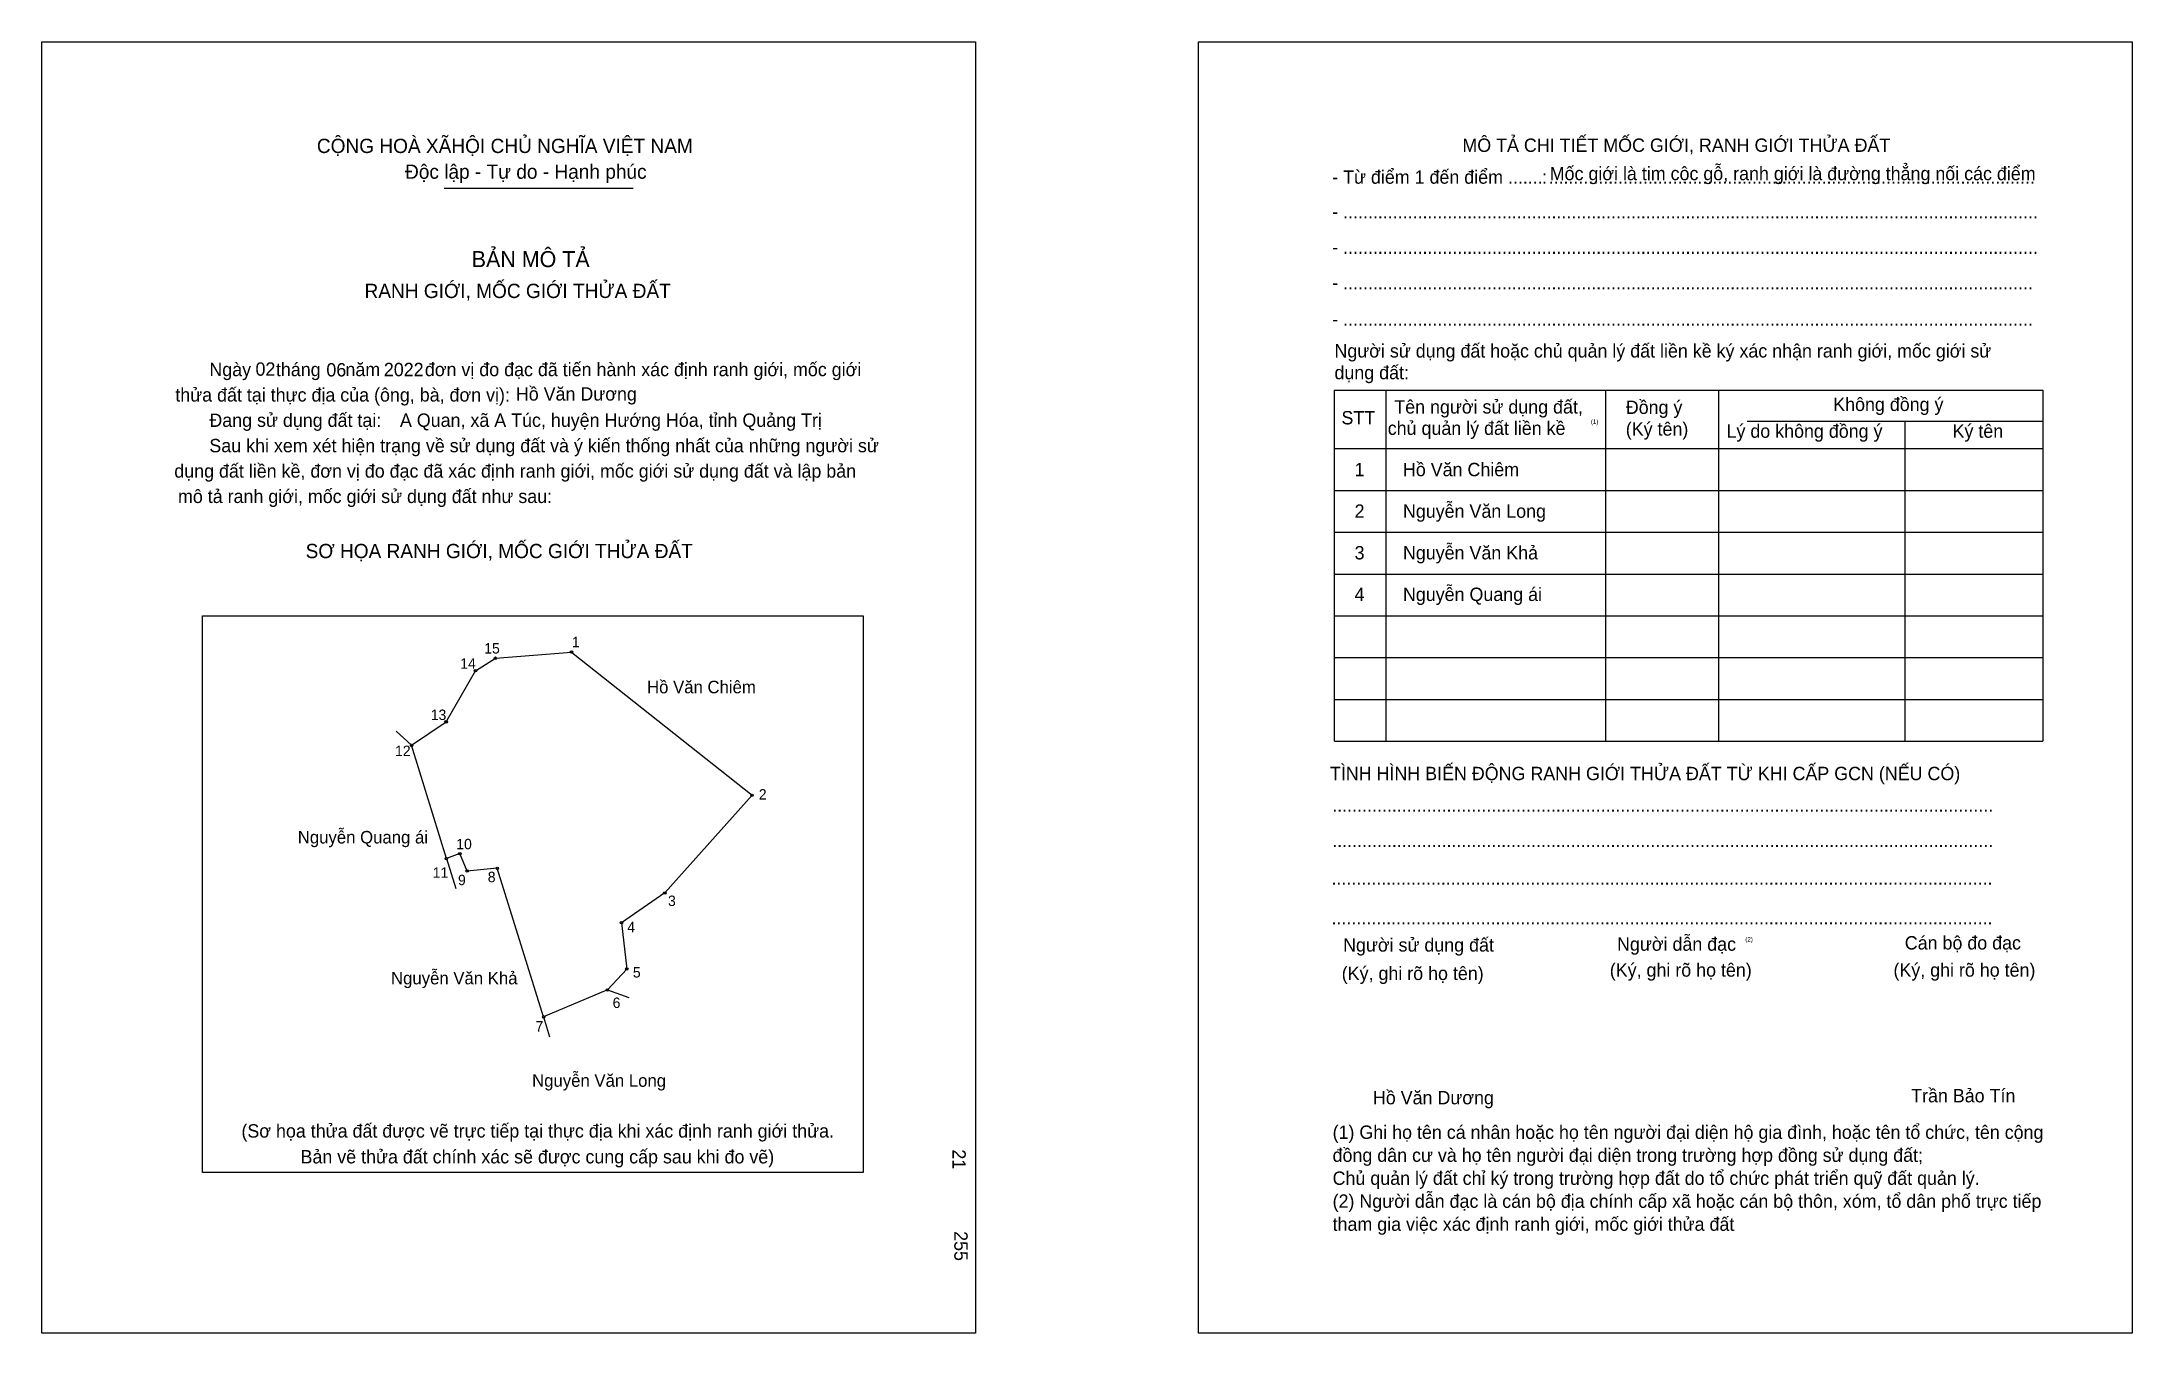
# Model space of a CAD drawing. Extents: x 547605 to 548557, y 1820588 to 1821176.
import ezdxf

# ---------------------------------------------------------------- set-up
doc = ezdxf.new("R2010")
doc.units = 0
for name, color, linetype in [('bmtKhungInTrang1', 7, 'Continuous'), ('bmtKhungInTrang2', 7, 'Continuous'), ('bmtNoiDung', 7, 'Continuous'), ('bmtTemplate', 7, 'Continuous'), ('CanhThua', 7, 'Continuous'), ('MocDinhThua', 7, 'Continuous'), ('RauThua', 7, 'Continuous'), ('SoHieuDinhThua', 7, 'Continuous'), ('TenChuLanCan', 7, 'Continuous')]:
    doc.layers.add(name, color=color, linetype=linetype)

msp = doc.modelspace()

# ---------------------------------------------------------------- linework, layer by layer
at = {"layer": 'bmtKhungInTrang1'}
msp.add_lwpolyline([(547605.13, 1821176.31), (548030.53, 1821176.31), (548030.53, 1820587.93), (547605.13, 1820587.93)], close=True, dxfattribs=at)
at = {"layer": 'bmtKhungInTrang2'}
msp.add_lwpolyline([(548131.97, 1821176.31), (548557.37, 1821176.31), (548557.37, 1820587.93), (548131.97, 1820587.93)], close=True, dxfattribs=at)
at = {"layer": 'bmtTemplate'}
for p, q in [((547788.45, 1821109.63), (547874.47, 1821109.63)), ((548217.31, 1821017.61), (548217.31, 1820857.66)), ((548317.38, 1821017.61), (548317.38, 1820857.66)), ((548368.87, 1821017.8), (548368.87, 1820857.66)), ((548516.64, 1821017.61), (548516.64, 1820857.66)), ((548381.93, 1821003.52), (548516.64, 1821003.52)), ((548193.98, 1820990.95), (548516.64, 1820990.95)), ((548193.98, 1820971.91), (548516.64, 1820971.91)), ((548193.98, 1820952.87), (548516.64, 1820952.87)), ((548193.98, 1820933.83), (548516.64, 1820933.83)), ((548193.98, 1820914.79), (548516.64, 1820914.79)), ((548193.98, 1820895.74), (548516.64, 1820895.74)), ((548193.98, 1820876.7), (548516.64, 1820876.7)), ((548193.98, 1820857.66), (548516.64, 1820857.66))]:
    msp.add_line(p, q, dxfattribs=at)
for points in [[(548193.77, 1821017.61), (548516.64, 1821017.61)], [(548193.77, 1821017.61), (548193.77, 1820857.66)], [(548453.84, 1821003.33), (548453.84, 1820857.66)]]:
    msp.add_lwpolyline(points, dxfattribs=at)
msp.add_lwpolyline([(547678.31, 1820661.21), (547678.31, 1820914.77), (547979.32, 1820914.77), (547979.32, 1820661.21)], close=True, dxfattribs=at)
at = {"layer": 'CanhThua'}
for p, q in [((547802.7, 1820889.78), (547811.75, 1820895.46)), ((547811.75, 1820895.46), (547846.44, 1820898.29)), ((547846.44, 1820898.29), (547928.68, 1820833.02)), ((547789.34, 1820866.47), (547802.7, 1820889.78)), ((547773.57, 1820855.78), (547789.34, 1820866.47)), ((547789.44, 1820804.17), (547773.57, 1820855.78)), ((547928.68, 1820833.02), (547888.95, 1820788.5)), ((547795.57, 1820806.44), (547789.44, 1820804.17)), ((547798.88, 1820798.48), (547795.57, 1820806.44)), ((547812.61, 1820799.75), (547798.88, 1820798.48)), ((547833.71, 1820732.04), (547812.61, 1820799.75)), ((547888.95, 1820788.5), (547869.21, 1820774.95)), ((547869.21, 1820774.95), (547871.6, 1820753.85)), ((547871.6, 1820753.85), (547862.77, 1820744.32)), ((547862.77, 1820744.32), (547833.71, 1820732.04))]:
    msp.add_line(p, q, dxfattribs=at)
at = {"layer": 'MocDinhThua'}
for centre in [(547811.75, 1820895.46), (547846.44, 1820898.29), (547802.7, 1820889.78), (547789.34, 1820866.47), (547773.57, 1820855.78), (547928.68, 1820833.02), (547789.44, 1820804.17), (547795.57, 1820806.44), (547798.88, 1820798.48), (547812.61, 1820799.75), (547888.95, 1820788.5), (547869.21, 1820774.95), (547871.6, 1820753.85), (547862.77, 1820744.32), (547833.71, 1820732.04)]:
    msp.add_circle(centre, 0.57, dxfattribs=at)
at = {"layer": 'RauThua'}
for p, q in [((547766.58, 1820862.18), (547773.57, 1820855.78)), ((547766.58, 1820862.18), (547773.57, 1820855.78)), ((547789.44, 1820804.17), (547793.71, 1820790.54)), ((547862.77, 1820744.32), (547872.55, 1820740.89)), ((547833.71, 1820732.04), (547836.44, 1820722.99))]:
    msp.add_line(p, q, dxfattribs=at)

# ---------------------------------------------------------------- texts
at = {"layer": 'bmtNoiDung'}
for s, height, p in [('02', 6.087, (547702.47, 1821024.17)), ('06', 6.087, (547734.75, 1821023.83)), ('2022', 6.087, (547760.94, 1821023.96)), ('Hồ Văn Dương', 6.0867, (547821.07, 1821012.85)), ('A Quan, xã A Túc, huyện Hướng Hóa, tỉnh Quảng Trị', 6.0867, (547768.26, 1821000.88)), ('1', 6.09, (548203.14, 1820978.39)), ('Hồ Văn Chiêm ', 6.0867, (548225.17, 1820978.39)), ('2', 6.09, (548203.14, 1820959.44)), ('Nguyễn Văn Long ', 6.0867, (548225.17, 1820959.44)), ('3', 6.09, (548203.14, 1820940.48)), ('Nguyễn Văn Khả ', 6.0867, (548225.17, 1820940.48)), ('4', 6.09, (548203.14, 1820921.53)), ('Nguyễn Quang ái ', 6.0867, (548225.17, 1820921.53)), ('Hồ Văn Dương', 6.0867, (548211.49, 1820692.21))]:
    msp.add_text(s, height=height, dxfattribs=at).set_placement(p)
for s, p in [('21', (548019.93, 1820671.68)), ('255', (548020.8, 1820634.43))]:
    msp.add_text(s, height=6.087, rotation=270, dxfattribs=at).set_placement(p)
at = {"layer": 'bmtTemplate'}
for s, height, p in [('CỘNG HOÀ XÃHỘI CHỦ NGHĨA VIỆT NAM', 6.4925, (547730.43, 1821125.64)), ('MÔ TẢ CHI TIẾT MỐC GIỚI, RANH GIỚI THỬA ĐẤT', 6.0844, (548252.25, 1821126.16)), ('Độc lập - Tự do - Hạnh phúc', 6.4925, (547770.59, 1821113.9)), ('- Từ điểm 1 đến điểm .......', 6.0844, (548192.95, 1821111.65)), (':', 6.08, (548288.54, 1821111.65)), ('Mốc giới là tim cộc gỗ, ranh giới là đường thẳng nối các điểm', 6.0844, (548292.04, 1821113.26)), ('..................................................................................................', 6.0844, (548291.54, 1821111.65)), ('- ............................................................................................................................................', 6.0844, (548192.95, 1821095.88)), ('BẢN MÔ TẢ', 7.304, (547800.97, 1821073.66)), ('- ............................................................................................................................................', 6.0844, (548192.95, 1821079.69)), ('RANH GIỚI, MỐC GIỚI THỬA ĐẤT', 6.4925, (547752.14, 1821059.57)), ('- ...........................................................................................................................................', 6.0844, (548192.95, 1821063.51)), ('- ...........................................................................................................................................', 6.0844, (548192.95, 1821046.94)), ('Người sử dụng đất hoặc chủ quản lý đất liền kề ký xác nhận ranh giới, mốc giới sử', 6.0844, (548193.98, 1821032.47)), ('Ngày     tháng     năm         đơn vị đo đạc đã tiến hành xác định ranh giới, mốc giới ', 6.0867, (547681.46, 1821023.97)), ('dụng đất:', 6.084, (548193.98, 1821022.57)), ('thửa đất tại thực địa của (ông, bà, đơn vị):', 6.0867, (547665.94, 1821012.41)), ('STT', 6.084, (548197.16, 1821002)), ('Tên người sử dụng đất,', 6.0844, (548221.24, 1821006.95)), ('Đồng ý', 6.084, (548326.69, 1821006.76)), ('Không đồng ý', 6.0844, (548421.18, 1821008.1)), ('Đang sử dụng đất tại:', 6.0867, (547681.46, 1821000.85)), ('chủ quản lý đất liền kề', 6.0844, (548218.25, 1820997.22)), ('(1)', 2.029, (548310.79, 1821002.22)), ('(Ký tên)', 6.084, (548326.69, 1820996.86)), ('Lý do không đồng ý', 6.0844, (548372.59, 1820995.91)), ('Ký tên', 6.084, (548475.55, 1820995.91)), ('Sau khi xem xét hiện trạng về sử dụng đất và ý kiến thống nhất của những người sử ', 6.0867, (547681.46, 1820989.29)), ('dụng đất liền kề, đơn vị đo đạc đã xác định ranh giới, mốc giới sử dụng đất và lập bản', 6.0867, (547665.48, 1820977.73)), ('mô tả ranh giới, mốc giới sử dụng đất như sau:', 6.0867, (547667.16, 1820966.17)), ('SƠ HỌA RANH GIỚI, MỐC GIỚI THỬA ĐẤT', 6.4925, (547725.31, 1820941.06)), ('TÌNH HÌNH BIẾN ĐỘNG RANH GIỚI THỬA ĐẤT TỪ KHI CẤP GCN (NẾU CÓ)', 6.0844, (548191.92, 1820839.9)), ('.....................................................................................................................................', 6.09352, (548192.95, 1820825.58)), ('.....................................................................................................................................', 6.09352, (548192.95, 1820809.4)), ('.....................................................................................................................................', 6.09352, (548192.64, 1820792.26)), ('.....................................................................................................................................', 6.09352, (548192.64, 1820774.17)), ('Người sử dụng đất', 6.0844, (548197.91, 1820761.79)), ('Người dẫn đạc', 6.0844, (548322.71, 1820762.18)), ('(2)', 2.029, (548381.14, 1820766.37)), ('Cán bộ đo đạc', 6.0844, (548453.78, 1820762.75)), ('(Ký, ghi rõ họ tên)', 6.0844, (548197.29, 1820748.85)), ('(Ký, ghi rõ họ tên)', 6.0844, (548319.4, 1820750.37)), ('(Ký, ghi rõ họ tên)', 6.0844, (548448.61, 1820750.37)), ('Trần Bảo Tín', 6.0844, (548456.68, 1820693.11)), ('(Sơ họa thửa đất được vẽ trực tiếp tại thực địa khi xác định ranh giới thửa.', 6.0867, (547696.07, 1820677.06)), ('(1) Ghi họ tên cá nhân hoặc họ tên người đại diện hộ gia đình, hoặc tên tổ chức, tên cộng', 6.0844, (548193.13, 1820676.47)), ('Bản vẽ thửa đất chính xác sẽ được cung cấp sau khi đo vẽ)', 6.0867, (547722.98, 1820665.29)), ('đồng dân cư và họ tên người đại diện trong trường hợp đồng sử dụng đất;', 6.0844, (548193.13, 1820666)), ('Chủ quản lý đất chỉ ký trong trường hợp đất do tổ chức phát triển quỹ đất quản lý.', 6.0844, (548193.13, 1820655.52)), ('(2) Người dẫn đạc là cán bộ địa chính cấp xã hoặc cán bộ thôn, xóm, tổ dân phố trực tiếp', 6.0844, (548193.13, 1820645.05)), ('tham gia việc xác định ranh giới, mốc giới thửa đất', 6.0844, (548193.13, 1820634.58))]:
    msp.add_text(s, height=height, dxfattribs=at).set_placement(p)
at = {"layer": 'SoHieuDinhThua'}
for s, p in [('1', (547846.59, 1820900.46)), ('14', (547795.75, 1820890.69)), ('15', (547806.69, 1820897.59)), ('13', (547782.32, 1820867.32)), ('12', (547766.04, 1820850.87)), ('2', (547931.75, 1820831.05)), ('10', (547793.94, 1820808.42)), ('11', (547783.2, 1820795.41)), ('9', (547794.73, 1820792.04)), ('8', (547808.28, 1820793.42)), ('3', (547890.39, 1820782.56)), ('4', (547871.84, 1820770.61)), ('5', (547874.4, 1820749.99)), ('6', (547865.17, 1820736.11)), ('7', (547830.02, 1820725.36))]:
    msp.add_text(s, height=4.75, dxfattribs=at).set_placement(p)
at = {"layer": 'TenChuLanCan'}
for s, p in [('Hồ Văn Chiêm', (547880.83, 1820879.49)), ('Nguyễn Quang ái', (547721.73, 1820811.06)), ('Nguyễn Văn Khả', (547764.2, 1820746.87)), ('Nguyễn Văn Long', (547828.47, 1820700.2))]:
    msp.add_text(s, height=5.7004, dxfattribs=at).set_placement(p)

doc.saveas('drawing.dxf')
